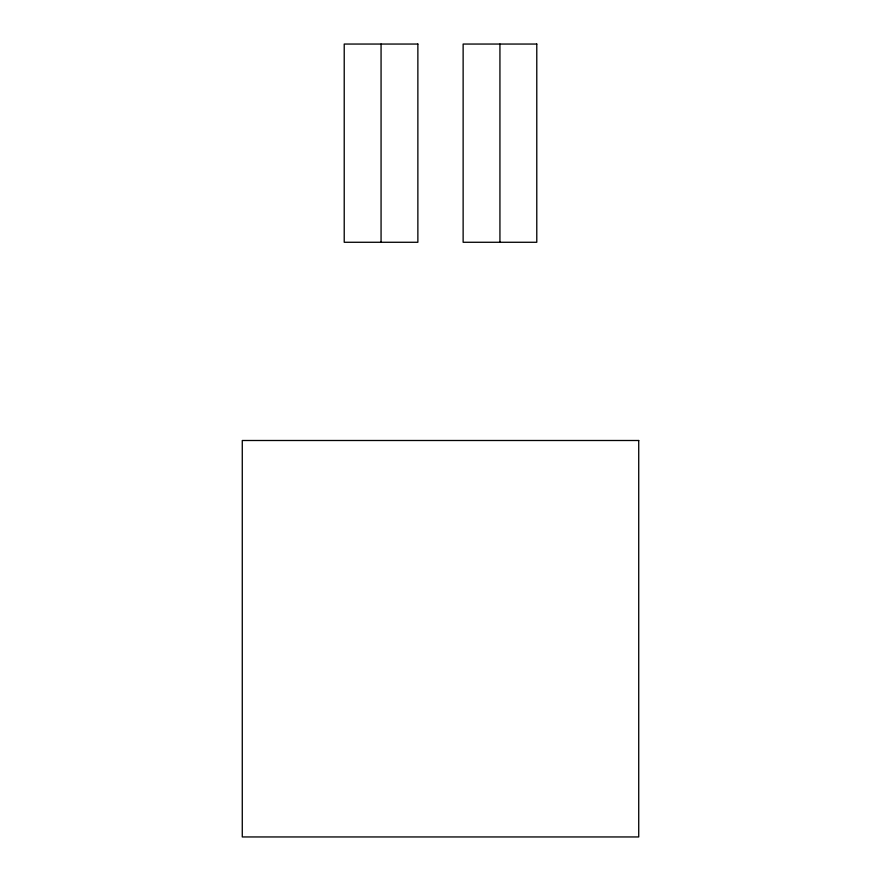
<?xml version="1.0" encoding="UTF-8"?>
<svg xmlns="http://www.w3.org/2000/svg" width="881" height="881" viewBox="0 0 881 881"><rect width="100%" height="100%" fill="white"/><g stroke="black" fill="none" stroke-linecap="round" stroke-linejoin="round"><path stroke-width="1.32" d="M499.934 44.05L499.934 242.275M381.066 44.05L381.066 242.275M417.869 44.05L344.218 44.05L344.218 242.275L417.869 242.275L417.869 44.05M536.782 44.05L463.131 44.05L463.131 242.275L536.782 242.275L536.782 44.05M638.725 440.5L242.275 440.5L242.275 836.95L638.725 836.95L638.725 440.5"/></g></svg>
